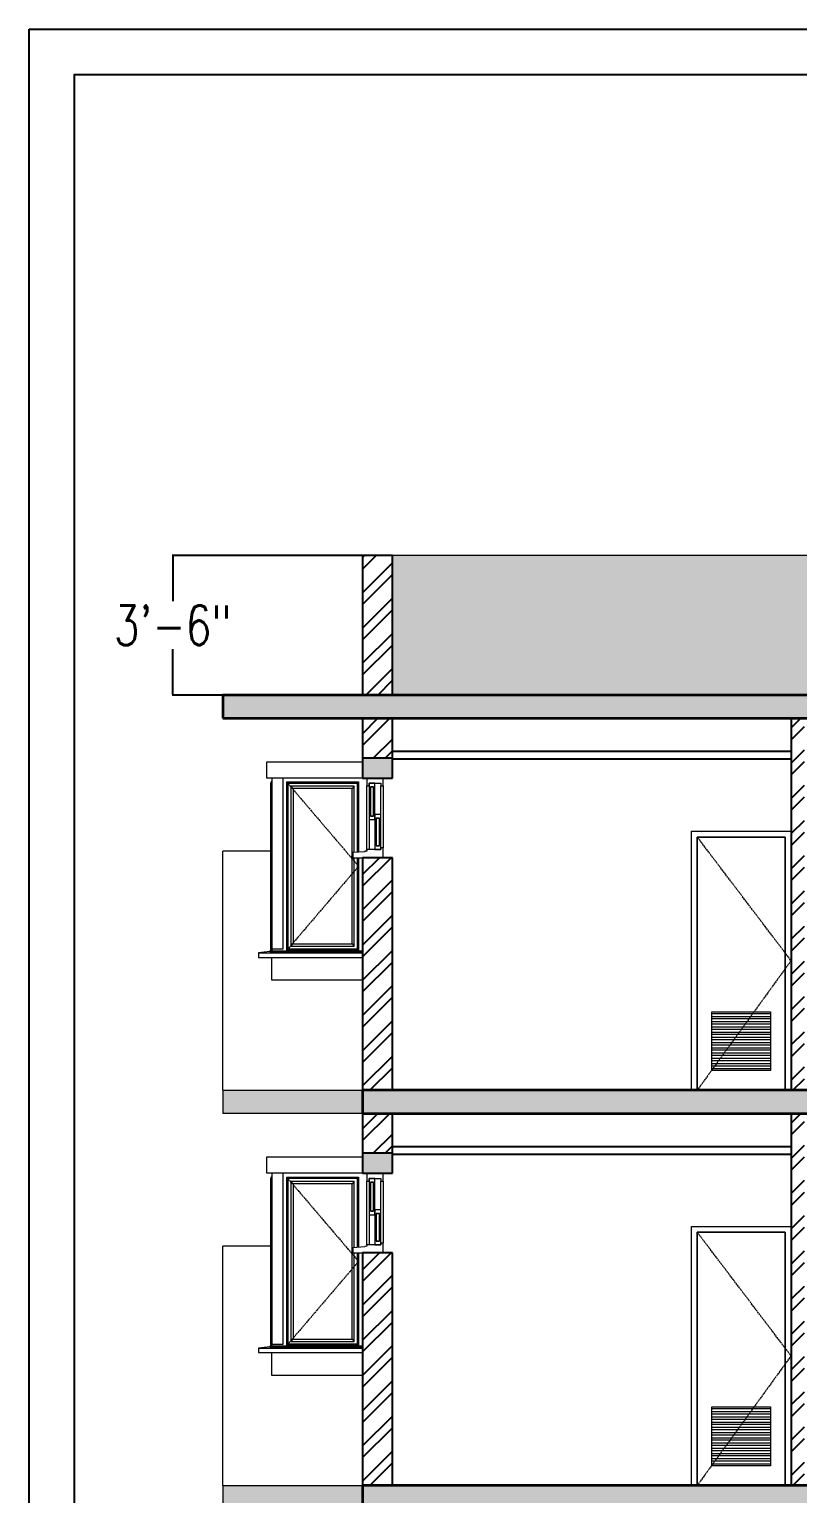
# Model space of a CAD drawing. Header units: inches. Extents: x 13884 to 18519, y 5853 to 8310.
# Drawn here: x 13884 to 14115.3, y 6221.7 to 6662.7 of the extents above; entities that cross this region are included whole.
import ezdxf

# ---------------------------------------------------------------- set-up
doc = ezdxf.new("R2010")
doc.units = ezdxf.units.IN
doc.header["$LTSCALE"] = 0.5
doc.header["$MEASUREMENT"] = 0
doc.linetypes.add('Centre', pattern=[1.25, 0.25, -0.1875, 0.625, -0.1875])
for name, color, linetype, lineweight in [('A-CLNGSUM', 5, 'Continuous', 9), ('A-DOORSYM', 1, 'Continuous', 9), ('A-FLOROTM', 6, 'Continuous', 9), ('A-GLAZIDM', 6, 'Continuous', 9), ('A-WALL', 2, 'Continuous', 9)]:
    doc.layers.add(name, color=color, linetype=linetype, lineweight=lineweight)
doc.layers.add('Template', color=7, linetype='Continuous')
doc.styles.get("Standard").update_dxf_attribs({"font": 'romans.shx', "width": 0.75})
doc.dimstyles.get("Standard").update_dxf_attribs({"dimtxt": 0.18, "dimasz": 0.18, "dimexe": 0.18, "dimexo": 0.0625, "dimgap": 0.09, "dimtad": 0, "dimtih": 1, "dimtoh": 1, "dimdec": 4, "dimzin": 0, "dimdsep": 46, "dimtxsty": 'Standard', "dimcen": 0.09, "dimadec": 0, "dimazin": 0, "dimtfac": 1, "dimtdec": 4, "dimtofl": 0, "dimtmove": 0, "dimatfit": 3, "dimfxl": 0, "dimtolj": 1, "dimtzin": 0, "dimarcsym": 0})
pattern_1 = [(45, (14598.2434, 5982.607), (-5.3033, 5.3033), []), (45, (14601.779, 5982.607), (-5.3033, 5.3033), [])]

# ---------------------------------------------------------------- blocks, each defined once
blk = doc.blocks.new('Single Shutter with Louvers - D3-123115-Section 1')
at = {"layer": 'A-DOORSYM', "linetype": 'Centre'}
for q in [(-244.62, 211.23), (-244.62, 135)]:
    blk.add_line((-216.39, 174), q, dxfattribs=at)
at = {"layer": 'A-DOORSYM'}
for p, q in [((-218.16, 211.23), (-244.62, 211.23)), ((-244.62, 211.23), (-244.62, 135)), ((-244.62, 135), (-244.62, 211.23)), ((-244.62, 211.23), (-218.16, 211.23)), ((-218.16, 135), (-218.16, 211.23)), ((-218.16, 211.23), (-218.16, 135)), ((-240.25, 140.91), (-240.25, 158.62)), ((-240.25, 158.62), (-222.53, 158.62)), ((-222.53, 158.03), (-240.25, 158.03)), ((-240.25, 157.24), (-222.53, 157.24)), ((-222.53, 156.46), (-240.25, 156.46)), ((-240.25, 155.67), (-222.53, 155.67)), ((-222.53, 154.88), (-240.25, 154.88)), ((-222.53, 158.62), (-222.53, 140.91)), ((-240.25, 154.09), (-222.53, 154.09)), ((-222.53, 153.31), (-240.25, 153.31)), ((-240.25, 152.52), (-222.53, 152.52)), ((-222.53, 151.73), (-240.25, 151.73)), ((-240.25, 150.94), (-222.53, 150.94)), ((-222.53, 150.16), (-240.25, 150.16)), ((-240.25, 149.37), (-222.53, 149.37)), ((-222.53, 148.58), (-240.25, 148.58)), ((-240.25, 147.8), (-222.53, 147.8)), ((-222.53, 147.01), (-240.25, 147.01)), ((-240.25, 146.22), (-222.53, 146.22)), ((-222.53, 145.43), (-240.25, 145.43)), ((-240.25, 144.65), (-222.53, 144.65)), ((-222.53, 143.86), (-240.25, 143.86)), ((-240.25, 143.07), (-222.53, 143.07)), ((-222.53, 142.28), (-240.25, 142.28)), ((-240.25, 141.5), (-222.53, 141.5)), ((-222.53, 140.91), (-240.25, 140.91))]:
    blk.add_line(p, q, dxfattribs=at)
blk = doc.blocks.new('Concept - Sash - W4-132859-Section 1')
at = {"layer": 'A-GLAZIDM', "color": 252, "lineweight": 18}
for p, q in [((-339.17, 104), (-344.13, 104)), ((-344.13, 104), (-344.13, 101.64)), ((-344.13, 101.64), (-343.42, 101.64)), ((-343.42, 101.64), (-343.42, 102.43)), ((-343.42, 102.43), (-339.88, 102.43)), ((-341.65, 102.43), (-343.42, 102.43)), ((-343.42, 102.43), (-343.42, 100.97)), ((-341.65, 100.97), (-341.65, 102.43)), ((-339.88, 102.43), (-339.88, 101.64)), ((-339.88, 101.64), (-339.17, 101.64)), ((-339.17, 101.64), (-339.17, 104)), ((-343.42, 100.97), (-343.01, 100.97)), ((-342.06, 101.36), (-343.01, 101.36)), ((-343.01, 101.36), (-343.01, 92.57)), ((-343.01, 100.97), (-343.01, 101.36)), ((-343.01, 101.36), (-342.06, 101.36)), ((-342.06, 92.57), (-342.06, 101.36)), ((-342.06, 101.36), (-342.06, 100.97)), ((-342.06, 100.97), (-341.65, 100.97)), ((-343.01, 92.97), (-343.42, 92.97)), ((-343.42, 92.97), (-343.42, 91.51)), ((-343.01, 92.57), (-343.01, 92.97)), ((-341.65, 92.97), (-342.06, 92.97)), ((-342.06, 92.97), (-342.06, 92.57)), ((-339.88, 92.98), (-341.65, 92.98)), ((-341.65, 92.98), (-341.65, 91.52)), ((-341.65, 91.51), (-341.65, 92.97)), ((-339.88, 91.52), (-339.88, 92.98)), ((-343.42, 91.51), (-341.65, 91.51)), ((-343.01, 92.57), (-342.06, 92.57)), ((-342.06, 92.57), (-343.01, 92.57)), ((-341.65, 91.52), (-341.24, 91.52)), ((-340.29, 91.92), (-341.24, 91.92)), ((-341.24, 91.92), (-341.24, 83.55)), ((-341.24, 91.52), (-341.24, 91.92)), ((-341.24, 91.92), (-340.29, 91.92)), ((-340.29, 83.55), (-340.29, 91.92)), ((-340.29, 91.92), (-340.29, 91.52)), ((-340.29, 91.52), (-339.88, 91.52)), ((-341.24, 83.94), (-341.65, 83.94)), ((-341.65, 83.94), (-341.65, 82.48)), ((-341.24, 83.55), (-341.24, 83.94)), ((-339.88, 83.94), (-340.29, 83.94)), ((-340.29, 83.94), (-340.29, 83.55)), ((-339.88, 82.48), (-339.88, 83.94)), ((-344.72, 81.83), (-348.27, 81.55)), ((-348.27, 81.55), (-348.27, 80)), ((-348.27, 80), (-339.17, 80)), ((-344.13, 82.01), (-344.72, 81.98)), ((-344.72, 81.98), (-344.72, 81.83)), ((-339.88, 82.48), (-344.13, 82.48)), ((-344.13, 82.48), (-344.13, 82.01)), ((-341.65, 82.48), (-339.88, 82.48)), ((-341.24, 83.55), (-340.29, 83.55)), ((-340.29, 83.55), (-341.24, 83.55)), ((-339.17, 82.95), (-339.88, 82.95)), ((-339.88, 82.95), (-339.88, 82.48)), ((-339.17, 80), (-339.17, 82.95))]:
    blk.add_line(p, q, dxfattribs=at)
at = {"layer": 'A-GLAZIDM', "color": 252}
for p, q in [((-344.13, 82.48), (-344.13, 101.64)), ((-339.88, 92.98), (-339.88, 101.64)), ((-339.17, 101.64), (-339.17, 82.95)), ((-343.42, 100.97), (-343.42, 92.97)), ((-341.65, 92.98), (-341.65, 100.97)), ((-343.42, 91.51), (-343.42, 82.48)), ((-341.65, 91.51), (-341.65, 83.94)), ((-339.88, 83.94), (-339.88, 91.52))]:
    blk.add_line(p, q, dxfattribs=at)
blk = doc.blocks.new('Bay - Rectangular _3_ - 6ft-157447-Section 1')
at = {"layer": 'A-GLAZIDM', "color": 252}
for p, q in [((-374.23, 233.92), (-345.39, 233.92)), ((-374.23, 229), (-374.23, 233.92)), ((-345.39, 229), (-374.23, 229)), ((-372.88, 227.82), (-373.11, 227.39)), ((-373.11, 227.39), (-373.11, 177.51)), ((-372.88, 227.82), (-372.88, 177.09)), ((-372.66, 227.82), (-372.88, 227.82)), ((-372.66, 229), (-372.66, 177.48)), ((-369.39, 229), (-369.39, 177.48)), ((-369.39, 229), (-369.39, 177.48)), ((-368.21, 177.09), (-368.21, 227.82)), ((-367.78, 227.39), (-368.21, 227.82)), ((-368.21, 227.82), (-346.57, 227.82)), ((-367.78, 177.51), (-367.78, 227.39)), ((-346.99, 227.39), (-367.78, 227.39)), ((-366.24, 225.85), (-366.93, 226.54)), ((-366.93, 226.54), (-366.93, 178.37)), ((-347.85, 226.54), (-366.93, 226.54)), ((-366.24, 225.85), (-366.24, 179.06)), ((-348.54, 225.85), (-366.24, 225.85)), ((-347.85, 226.54), (-348.54, 225.85)), ((-348.54, 179.06), (-348.54, 225.85)), ((-347.85, 206.58), (-347.85, 226.54)), ((-346.57, 227.82), (-346.99, 227.39)), ((-346.99, 227.39), (-346.99, 206.65)), ((-346.57, 227.82), (-346.57, 206.69)), ((-347.85, 178.37), (-347.85, 205)), ((-346.99, 205), (-346.99, 177.51)), ((-346.57, 205), (-346.57, 177.09)), ((-373.25, 176.76), (-376.69, 176.33)), ((-372.66, 177.01), (-373.25, 176.96)), ((-373.25, 176.96), (-345.39, 176.96)), ((-373.25, 176.96), (-373.25, 176.76)), ((-373.25, 176.76), (-345.39, 176.76)), ((-373.11, 177.51), (-372.88, 177.09)), ((-372.88, 177.09), (-372.66, 177.09)), ((-369.39, 177.48), (-372.66, 177.48)), ((-372.66, 177.48), (-372.66, 177.01)), ((-369.39, 177.48), (-372.66, 177.48)), ((-372.66, 177.01), (-345.39, 177.01)), ((-367.78, 177.51), (-368.21, 177.09)), ((-346.57, 177.09), (-368.21, 177.09)), ((-346.99, 177.51), (-367.78, 177.51)), ((-366.24, 179.06), (-366.93, 178.37)), ((-366.93, 178.37), (-347.85, 178.37)), ((-366.24, 179.06), (-348.54, 179.06)), ((-348.54, 179.06), (-347.85, 178.37)), ((-346.99, 177.51), (-346.57, 177.09)), ((-376.69, 176.33), (-345.39, 176.33)), ((-376.69, 176.33), (-376.69, 175)), ((-376.69, 175), (-345.39, 175)), ((-372.66, 168.11), (-372.66, 175)), ((-345.39, 168.11), (-372.66, 168.11))]:
    blk.add_line(p, q, dxfattribs=at)
at = {"layer": 'A-GLAZIDM', "color": 252, "linetype": 'Centre'}
for p, q in [((-368.21, 227.82), (-346.57, 202.45)), ((-346.57, 202.45), (-368.21, 177.09))]:
    blk.add_line(p, q, dxfattribs=at)
blk = doc.blocks.new('*D179')
at = {"color": 0, "lineweight": -2}
for p, q in [((13984.29, 6504.23), (13927.07, 6504.23)), ((13927.25, 6504.05), (13927.25, 6490.46)), ((13927.25, 6462.41), (13927.25, 6476)), ((13984.29, 6462.23), (13927.07, 6462.23))]:
    blk.add_line(p, q, dxfattribs=at)
at = {"color": 0}
for points in [[(13927.22, 6504.05), (13927.28, 6504.05), (13927.25, 6504.23)], [(13927.22, 6462.41), (13927.28, 6462.41), (13927.25, 6462.23)]]:
    blk.add_solid(points, dxfattribs=at)
at = {"layer": 'Defpoints', "color": 0}
for p in [(13927.25, 6504.23), (13984.35, 6504.23), (13984.35, 6462.23)]:
    blk.add_point(p, dxfattribs=at)
at = {"color": 4, "insert": (13927.25, 6483.23), "char_height": 12, "attachment_point": 5}
blk.add_mtext('\\A1;3\'-6"', dxfattribs=at)
blk = doc.blocks.new('A3 Paper')
at = {"layer": 'Template', "color": 116}
for points in [[(44544.7, -27531.4), (69442.3, -27531.4), (69442.3, -45137.6), (44544.7, -45137.6)], [(69145.9, -44841.2), (44841.1, -44841.2), (44841.1, -27827.8), (69145.9, -27827.8)]]:
    blk.add_lwpolyline(points, close=True, dxfattribs=at)

msp = doc.modelspace()

# ---------------------------------------------------------------- hatches: boundary and pattern name
h = msp.add_hatch()
h.set_pattern_fill('ANSI32', color=256, scale=20)
h.set_pattern_definition(pattern_1)
h.paths.add_polyline_path([(13993.34918, 6504.22897), (13984.34918, 6504.22897), (13984.34918, 6462.22897), (13993.34918, 6462.22897)])
h.paths.add_polyline_path([(14740.34918, 6504.22897), (14731.34918, 6504.22897), (14731.34918, 6462.22897), (14740.34918, 6462.22897)])
h = msp.add_hatch(color=256)
h.dxf.hatch_style = 1
h.paths.add_polyline_path([(14731.34918, 6504.22897), (13993.34918, 6504.22897), (13993.34918, 6462.22897), (14731.34918, 6462.22897)])
h = msp.add_hatch(color=256)
h.dxf.hatch_style = 1
h.paths.add_polyline_path([(14782.34918, 6462.22897), (13942.34918, 6462.22897), (13942.34918, 6455.22897), (14782.34918, 6455.22897)])
h = msp.add_hatch()
h.set_pattern_fill('ANSI32', color=256, scale=20)
h.set_pattern_definition(pattern_1)
h.paths.add_polyline_path([(13993.34918, 6455.22897), (13984.34918, 6455.22897), (13984.34918, 6443.22897), (13993.34918, 6443.22897)])
h.paths.add_polyline_path([(13993.34918, 6413.22897), (13984.34918, 6413.22897), (13984.34918, 6343.22897), (13993.34918, 6343.22897)])
h.paths.add_polyline_path([(14117.34918, 6455.22897), (14113.34918, 6455.22897), (14113.34918, 6343.22897), (14117.34918, 6343.22897)])
h.paths.add_polyline_path([(14241.34918, 6455.22897), (14237.34918, 6455.22897), (14237.34918, 6343.22897), (14241.34918, 6343.22897)])
h.paths.add_polyline_path([(14437.34918, 6455.22897), (14433.34918, 6455.22897), (14433.34918, 6343.22897), (14437.34918, 6343.22897)])
h.paths.add_polyline_path([(14581.34918, 6455.22897), (14577.34918, 6455.22897), (14577.34918, 6431.22897), (14581.34918, 6431.22897)])
h.paths.add_polyline_path([(14740.34918, 6455.22897), (14731.34918, 6455.22897), (14731.34918, 6427.22897), (14740.34918, 6427.22897)])
h = msp.add_hatch(color=256)
h.dxf.hatch_style = 1
h.paths.add_polyline_path([(14409.34918, 6072.72897), (14405.34918, 6072.72897), (14405.34918, 6066.72897), (14409.34918, 6066.72897)])
h.paths.add_polyline_path([(13993.34918, 6205.22897), (13984.34918, 6205.22897), (13984.34918, 6199.22897), (13993.34918, 6199.22897)])
h.paths.add_polyline_path([(13993.34918, 6324.22897), (13984.34918, 6324.22897), (13984.34918, 6318.22897), (13993.34918, 6318.22897)])
h.paths.add_polyline_path([(13993.34918, 6443.22897), (13984.34918, 6443.22897), (13984.34918, 6437.22897), (13993.34918, 6437.22897)])
h.paths.add_polyline_path([(14581.34918, 6431.22897), (14577.34918, 6431.22897), (14577.34918, 6425.22897), (14581.34918, 6425.22897)])
h.paths.add_polyline_path([(14740.34918, 6427.22897), (14731.34918, 6427.22897), (14731.34918, 6421.22897), (14740.34918, 6421.22897)])
h.paths.add_polyline_path([(14581.34918, 6312.22897), (14577.34918, 6312.22897), (14577.34918, 6306.22897), (14581.34918, 6306.22897)])
h.paths.add_polyline_path([(14740.34918, 6308.22897), (14731.34918, 6308.22897), (14731.34918, 6302.22897), (14740.34918, 6302.22897)])
h.paths.add_polyline_path([(14740.34918, 6187.22897), (14740.34918, 6189.22897), (14731.34918, 6189.22897), (14731.34918, 6183.22897), (14740.34918, 6183.22897)])
h.paths.add_polyline_path([(14581.34918, 6193.22897), (14577.34918, 6193.22897), (14577.34918, 6187.22897), (14581.34918, 6187.22897)])
h = msp.add_hatch(color=256)
h.dxf.hatch_style = 1
h.paths.add_polyline_path([(14782.34918, 6343.22897), (13942.34918, 6343.22897), (13942.34918, 6336.22897), (14782.34918, 6336.22897)])
h = msp.add_hatch()
h.set_pattern_fill('ANSI32', color=256, scale=20)
h.set_pattern_definition([(45, (14598.2434, 5863.607), (-5.3033, 5.3033), []), (45, (14601.779, 5863.607), (-5.3033, 5.3033), [])])
h.paths.add_polyline_path([(13993.34918, 6336.22897), (13984.34918, 6336.22897), (13984.34918, 6324.22897), (13993.34918, 6324.22897)])
h.paths.add_polyline_path([(13993.34918, 6294.22897), (13984.34918, 6294.22897), (13984.34918, 6224.22897), (13993.34918, 6224.22897)])
h.paths.add_polyline_path([(14117.34918, 6336.22897), (14113.34918, 6336.22897), (14113.34918, 6224.22897), (14117.34918, 6224.22897)])
h.paths.add_polyline_path([(14241.34918, 6336.22897), (14237.34918, 6336.22897), (14237.34918, 6224.22897), (14241.34918, 6224.22897)])
h.paths.add_polyline_path([(14437.34918, 6336.22897), (14433.34918, 6336.22897), (14433.34918, 6224.22897), (14437.34918, 6224.22897)])
h.paths.add_polyline_path([(14581.34918, 6336.22897), (14577.34918, 6336.22897), (14577.34918, 6312.22897), (14581.34918, 6312.22897)])
h.paths.add_polyline_path([(14740.34918, 6336.22897), (14731.34918, 6336.22897), (14731.34918, 6308.22897), (14740.34918, 6308.22897)])
h = msp.add_hatch(color=256)
h.dxf.hatch_style = 1
h.paths.add_polyline_path([(14782.34918, 6224.22897), (13942.34918, 6224.22897), (13942.34918, 6217.22897), (14782.34918, 6217.22897)])

# ---------------------------------------------------------------- linework, layer by layer
for p, q in [((13993.34918, 6443.22897), (13984.34918, 6443.22897)), ((13993.34918, 6324.22897), (13984.34918, 6324.22897))]:
    msp.add_line(p, q)
at = {"layer": 'A-CLNGSUM', "lineweight": 25}
for p, q in [((14113.34918, 6445.22897), (13993.34918, 6445.22897)), ((13993.34918, 6442.98488), (14113.34918, 6442.98488)), ((14113.34918, 6326.22897), (13993.34918, 6326.22897)), ((13993.34918, 6323.98488), (14113.34918, 6323.98488))]:
    msp.add_line(p, q, dxfattribs=at)
at = {"layer": 'A-FLOROTM', "lineweight": 35}
for p, q in [((14782.34918, 6462.22897), (13942.34918, 6462.22897)), ((13942.34918, 6462.22897), (13942.34918, 6455.22897)), ((13942.34918, 6455.22897), (14782.34918, 6455.22897)), ((14466.12477, 6343.22897), (13984.34918, 6343.22897)), ((13984.34918, 6343.22897), (13984.34918, 6336.22897)), ((13984.34918, 6336.22897), (14782.34918, 6336.22897)), ((14466.12477, 6224.22897), (13984.34918, 6224.22897)), ((13984.34918, 6224.22897), (13984.34918, 6217.22897))]:
    msp.add_line(p, q, dxfattribs=at)
at = {"layer": 'A-FLOROTM'}
for p, q in [((13942.34918, 6343.22897), (13942.34918, 6336.22897)), ((13984.34918, 6336.22897), (13942.34918, 6336.22897)), ((13942.34918, 6224.22897), (13942.34918, 6217.22897))]:
    msp.add_line(p, q, dxfattribs=at)
at = {"layer": 'A-WALL', "lineweight": 25}
for p, q in [((13993.34918, 6504.22897), (13984.34918, 6504.22897)), ((13984.34918, 6504.22897), (13984.34918, 6462.22897)), ((13993.34918, 6462.22897), (13993.34918, 6504.22897)), ((13984.34918, 6455.22897), (13984.34918, 6437.22897)), ((13993.34918, 6437.22897), (13993.34918, 6455.22897)), ((14113.34918, 6455.22897), (14113.34918, 6343.22897)), ((13984.34918, 6437.22897), (13993.34918, 6437.22897)), ((13993.34918, 6413.22897), (13984.34918, 6413.22897)), ((13984.34918, 6413.22897), (13984.34918, 6343.22897)), ((13993.34918, 6343.22897), (13993.34918, 6413.22897)), ((13984.34918, 6338.22897), (13984.34918, 6318.22897)), ((13993.34918, 6318.22897), (13993.34918, 6336.22897)), ((14113.34918, 6336.22897), (14113.34918, 6224.22897)), ((13984.34918, 6318.22897), (13993.34918, 6318.22897)), ((13993.34918, 6294.22897), (13984.34918, 6294.22897)), ((13984.34918, 6294.22897), (13984.34918, 6224.22897)), ((13993.34918, 6224.22897), (13993.34918, 6294.22897))]:
    msp.add_line(p, q, dxfattribs=at)
at = {"layer": 'A-WALL'}
for p, q in [((14731.34918, 6504.22897), (13993.34918, 6504.22897)), ((14083.34918, 6343.22897), (14083.34918, 6421.22897)), ((14083.34918, 6421.22897), (14113.34918, 6421.22897)), ((13942.34918, 6343.22897), (13942.34918, 6415.22897)), ((13956.62685, 6415.22897), (13942.34918, 6415.22897)), ((13942.34918, 6343.22897), (13984.34918, 6343.22897)), ((14083.34918, 6224.22897), (14083.34918, 6302.22897)), ((14083.34918, 6302.22897), (14113.34918, 6302.22897)), ((13942.34918, 6224.22897), (13942.34918, 6296.22897)), ((13956.62685, 6296.22897), (13942.34918, 6296.22897)), ((13942.34918, 6224.22897), (13984.34918, 6224.22897))]:
    msp.add_line(p, q, dxfattribs=at)

# ---------------------------------------------------------------- block references
at = {"xscale": 0.04599530890905365, "yscale": 0.04599530890905365, "zscale": 0.04599530890905365}
msp.add_blockref('A3 Paper', (11835.20163, 7929.00862), dxfattribs=at)
at = {"layer": 'A-DOORSYM'}
for p in [(14329.73794, 6208.22897), (14329.73794, 6089.22897)]:
    msp.add_blockref('Single Shutter with Louvers - D3-123115-Section 1', p, dxfattribs=at)
at = {"layer": 'A-GLAZIDM'}
for name, p in [('Bay - Rectangular _3_ - 6ft-157447-Section 1', (14329.73794, 6208.22897)), ('Concept - Sash - W4-132859-Section 1', (14329.73794, 6333.22897)), ('Bay - Rectangular _3_ - 6ft-157447-Section 1', (14329.73794, 6089.22897)), ('Concept - Sash - W4-132859-Section 1', (14329.73794, 6214.22897))]:
    msp.add_blockref(name, p, dxfattribs=at)

# ---------------------------------------------------------------- dimensions: what is measured, and where the dimension line sits
dim = msp.add_linear_dim(base=(13927.24831, 6504.22897), p1=(13984.34918, 6462.22897), p2=(13984.34918, 6504.22897), angle=90, dimstyle='Standard', override={"dimtxt": 12, "dimlunit": 4, "dimclrt": 4})
dim.commit()
dim.dimension.update_dxf_attribs({"geometry": '*D179', "text_midpoint": (13927.24831, 6483.22897), "dimtype": 160})

doc.saveas('drawing.dxf')
